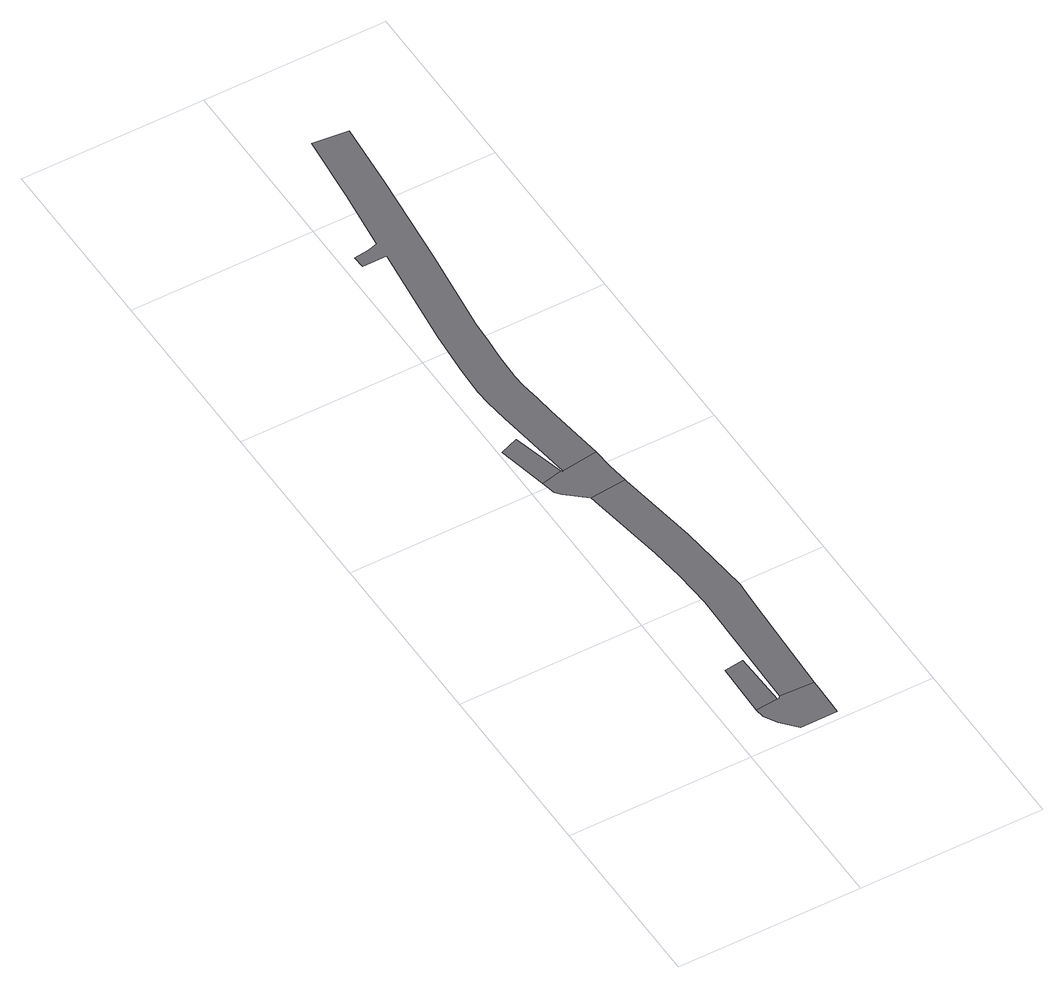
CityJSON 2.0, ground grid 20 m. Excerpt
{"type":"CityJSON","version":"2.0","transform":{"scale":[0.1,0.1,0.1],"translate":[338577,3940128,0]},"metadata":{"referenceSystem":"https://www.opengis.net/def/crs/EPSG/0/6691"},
"CityObjects":{
"road1":{"type":"Road","geometry":[{"type":"MultiSurface","lod":"1","boundaries":[[[0,1,2,3]]]}]},
"road2":{"type":"Road","geometry":[{"type":"MultiSurface","lod":"1","boundaries":[[[4,5,6,7,3,2,8,9,10,11]]]}]},
"road3":{"type":"Road","attributes":{"RoadStructureAttribute.sectionType":"1"},"geometry":[{"type":"MultiSurface","lod":"1","boundaries":[[[12,13,14,15,6,5,16,17,18,19,20,21,22,23]]]}]},
"road4":{"type":"Road","geometry":[{"type":"MultiSurface","lod":"1","boundaries":[[[24,25,26,27]]]}]},
"road5":{"type":"Road","geometry":[{"type":"MultiSurface","lod":"1","boundaries":[[[28,29,27,26,30,31,23,22,32,33,34]]]}]},
"road6":{"type":"Road","geometry":[{"type":"MultiSurface","lod":"1","boundaries":[[[33,35,36,37,38,39,40,41,42,43,44,45,46,47,48,49,50,51,52,53,54,55,56,57,58,34]]]}]}
},
"vertices":[
[58,112,0],[37,109,0],[36,50,0],[60,52,0],
[101,44,0],[101,53,0],[64,54,0],[62,52,0],[37,39,0],[45,25,0],[60,9,0],[100,9,0],
[46,361,0],[60,274,0],[64,237,0],[67,196,0],[104,128,0],[106,180,0],[107,198,0],[103,241,0],[99,279,0],[85,369,0],[85,371,0],[45,367,0],
[24,469,0],[4,461,0],[16,407,0],[39,412,0],
[40,410,0],[40,411,0],[19,391,0],[24,385,0],[82,394,0],[80,416,0],[41,411,0],
[71,484,0],[69,504,0],[66,526,0],[65,540,0],[66,571,0],[68,594,0],[69,618,0],[80,713,0],[91,820,0],[97,895,0],[58,899,0],[51,824,0],[43,755,0],[32,752,0],[16,750,0],[17,737,0],[43,737,0],[33,648,0],[30,621,0],[26,572,0],[25,540,0],[26,523,0],[29,498,0],[32,477,0]
]}
